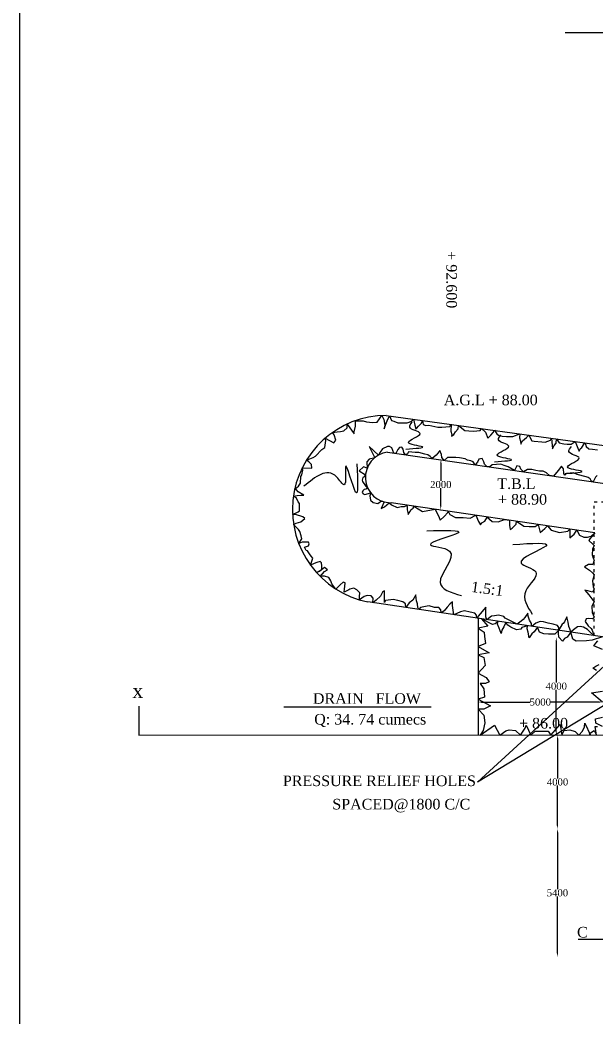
# Model space of a CAD drawing. Header units: millimetres. Extents: x 10398 to 177765, y 5002 to 116940.
# Drawn here: x 10398 to 34858, y 37058 to 79420 of the extents above; entities that cross this region are included whole.
import ezdxf

# ---------------------------------------------------------------- set-up
doc = ezdxf.new("R2010")
doc.units = ezdxf.units.MM
doc.header["$MEASUREMENT"] = 0
doc.linetypes.add('ACAD_ISO03W100', pattern=[30, 12, -18])
for name, color, linetype in [('DIM', 5, 'Continuous'), ('DWG.LINE', 10, 'Continuous'), ('HATCH', 2, 'Continuous'), ('TEXT', 7, 'Continuous')]:
    doc.layers.add(name, color=color, linetype=linetype)
doc.layers.add('DO LINE', color=3, linetype='Continuous', plot=False)
doc.layers.add('TITLE', color=7, linetype='Continuous', lineweight=30)
doc.styles.get("Standard").update_dxf_attribs({"font": 'TIMES.TTF', "height": 300})
doc.dimstyles.get("Standard").update_dxf_attribs({"dimtxt": 300, "dimasz": 150, "dimexe": 0.18, "dimexo": 0.0625, "dimgap": 0.09, "dimtad": 0, "dimtih": 1, "dimtoh": 1, "dimdec": 0, "dimzin": 0, "dimdsep": 46, "dimtxsty": 'Standard', "dimcen": 300, "dimclre": 256, "dimclrt": 4, "dimadec": 0, "dimazin": 0, "dimtfac": 1, "dimtdec": 0, "dimtofl": 0, "dimtmove": 0, "dimatfit": 3, "dimfxl": 5, "dimfxlon": 1, "dimtolj": 1, "dimtzin": 0, "dimarcsym": 0})

# ---------------------------------------------------------------- blocks, each defined once
blk = doc.blocks.new('*D30')
at = {"layer": 'Defpoints', "color": 0, "ltscale": 0.2}
for p in [(35134, 50440), (29849, 50393), (35134, 50393)]:
    blk.add_point(p, dxfattribs=at)
at = {"layer": 'DIM', "lineweight": -2, "ltscale": 0.2}
for p, q in [((29849, 50435), (29849, 50440)), ((35134, 50435), (35134, 50440))]:
    blk.add_line(p, q, dxfattribs=at)
at = {"layer": 'DIM', "color": 0, "lineweight": -2, "ltscale": 0.2}
for p, q in [((29999, 50440), (32067, 50440)), ((34984, 50440), (32916, 50440))]:
    blk.add_line(p, q, dxfattribs=at)
at = {"layer": 'DIM', "color": 0, "ltscale": 0.2}
for points in [[(29999, 50465), (29999, 50415), (29849, 50440)], [(34984, 50465), (34984, 50415), (35134, 50440)]]:
    blk.add_solid(points, dxfattribs=at)
at = {"layer": 'DIM', "color": 4, "ltscale": 0.2, "insert": (32491, 50440), "char_height": 300, "attachment_point": 5}
blk.add_mtext('\\A1;5000', dxfattribs=at)
blk = doc.blocks.new('*D32')
at = {"layer": 'Defpoints', "color": 0, "ltscale": 0.2}
for p in [(33069, 53192), (33070, 49036), (33170, 49036)]:
    blk.add_point(p, dxfattribs=at)
at = {"layer": 'DIM', "lineweight": -2, "ltscale": 0.2}
for p, q in [((33165, 53192), (33170, 53192)), ((33165, 49036), (33170, 49036))]:
    blk.add_line(p, q, dxfattribs=at)
at = {"layer": 'DIM', "color": 0, "lineweight": -2, "ltscale": 0.2}
for p, q in [((33170, 53042), (33170, 51267)), ((33170, 49186), (33170, 50961))]:
    blk.add_line(p, q, dxfattribs=at)
at = {"layer": 'DIM', "color": 0, "ltscale": 0.2}
for points in [[(33195, 53042), (33145, 53042), (33170, 53192)], [(33195, 49186), (33145, 49186), (33170, 49036)]]:
    blk.add_solid(points, dxfattribs=at)
at = {"layer": 'DIM', "color": 4, "ltscale": 0.2, "insert": (33170, 51114), "char_height": 300, "attachment_point": 5}
blk.add_mtext('\\A1;4000', dxfattribs=at)
blk = doc.blocks.new('*D33')
at = {"layer": 'Defpoints', "color": 0, "ltscale": 0.2}
for p in [(33170, 49036), (33170, 45053), (33225, 45053)]:
    blk.add_point(p, dxfattribs=at)
at = {"layer": 'DIM', "lineweight": -2, "ltscale": 0.2}
for p, q in [((33220, 49036), (33225, 49036)), ((33220, 45053), (33225, 45053))]:
    blk.add_line(p, q, dxfattribs=at)
at = {"layer": 'DIM', "color": 0, "lineweight": -2, "ltscale": 0.2}
for p, q in [((33225, 48886), (33225, 47197)), ((33225, 45203), (33225, 46892))]:
    blk.add_line(p, q, dxfattribs=at)
at = {"layer": 'DIM', "color": 0, "ltscale": 0.2}
for points in [[(33200, 48886), (33250, 48886), (33225, 49036)], [(33200, 45203), (33250, 45203), (33225, 45053)]]:
    blk.add_solid(points, dxfattribs=at)
at = {"layer": 'DIM', "color": 4, "ltscale": 0.2, "insert": (33225, 47044), "char_height": 300, "attachment_point": 5}
blk.add_mtext('\\A1;4000', dxfattribs=at)
blk = doc.blocks.new('*D34')
at = {"layer": 'Defpoints', "color": 0, "ltscale": 0.2}
for p in [(33223, 45053), (33219, 39617), (33223, 39617)]:
    blk.add_point(p, dxfattribs=at)
at = {"layer": 'DIM', "lineweight": -2, "ltscale": 0.2}
for p, q in [((33223, 45053), (33219, 45053)), ((33223, 39617), (33219, 39617))]:
    blk.add_line(p, q, dxfattribs=at)
at = {"layer": 'DIM', "color": 0, "lineweight": -2, "ltscale": 0.2}
for p, q in [((33219, 44903), (33219, 42488)), ((33219, 39767), (33219, 42182))]:
    blk.add_line(p, q, dxfattribs=at)
at = {"layer": 'DIM', "color": 0, "ltscale": 0.2}
for points in [[(33194, 44903), (33244, 44903), (33219, 45053)], [(33194, 39767), (33244, 39767), (33219, 39617)]]:
    blk.add_solid(points, dxfattribs=at)
at = {"layer": 'DIM', "color": 4, "ltscale": 0.2, "insert": (33219, 42335), "char_height": 300, "attachment_point": 5}
blk.add_mtext('\\A1;5400', dxfattribs=at)
blk = doc.blocks.new('*D47')
at = {"layer": 'Defpoints', "color": 0, "ltscale": 0.2}
for p in [(28147, 60746), (28271, 60746), (28140, 58614)]:
    blk.add_point(p, dxfattribs=at)
at = {"layer": 'DIM', "lineweight": -2, "ltscale": 0.2}
for p, q in [((28266, 60746), (28271, 60746)), ((28259, 58614), (28264, 58614))]:
    blk.add_line(p, q, dxfattribs=at)
at = {"layer": 'DIM', "color": 0, "lineweight": -2, "ltscale": 0.2}
for p, q in [((28270, 60596), (28268, 59833)), ((28264, 58764), (28267, 59527))]:
    blk.add_line(p, q, dxfattribs=at)
at = {"layer": 'DIM', "color": 0, "ltscale": 0.2}
for points in [[(28245, 60596), (28295, 60596), (28271, 60746)], [(28239, 58764), (28289, 58764), (28264, 58614)]]:
    blk.add_solid(points, dxfattribs=at)
at = {"layer": 'DIM', "color": 4, "ltscale": 0.2, "insert": (28267, 59680), "char_height": 300, "attachment_point": 5}
blk.add_mtext('\\A1;2000', dxfattribs=at)

msp = doc.modelspace()

# ---------------------------------------------------------------- linework, layer by layer
at = {"layer": 'DO LINE', "linetype": 'ACAD_ISO03W100', "ltscale": 10}
msp.add_lwpolyline([(34783.6, 53259.9), (34783.6, 58949.3), (37854.6, 58949.3), (37854.6, 55587.3), (40633.7, 54930.2), (41762.6, 54930.2), (41762.6, 53256.1)], dxfattribs=at)
at = {"layer": 'DWG.LINE', "ltscale": 0.2}
for points in [[(33552.5, 78880.4), (51366.1, 78880.4)], [(25953.4, 62619.5), (35610.3, 61285.8)], [(26008, 61055.7), (36999.5, 59464.9)], [(34809.2, 57630.2), (26154.6, 58907.5)], [(40058.4, 52472.8), (25172.7, 54694)], [(29848.6, 53996.3), (29848.6, 49033)], [(15449.8, 49033), (119618.6, 49049)], [(34093.5, 40372.5), (38587, 40372.5)]]:
    msp.add_lwpolyline(points, dxfattribs=at)
for centre, radius, start, end in [((25970.3, 58616.6), 4002.9, 90.24253, 258.50628), ((26144.7, 59986), 1078.5, 97.28428, 270.52146)]:
    msp.add_arc(centre, radius, start, end, dxfattribs=at)
at = {"layer": 'HATCH', "ltscale": 0.2}
for points in [[(34900, 60072.2), (34833, 59995.2), (34737.5, 59792.3), (34655.5, 59844.6), (34615.3, 59928.2), (34524.9, 59978.5), (34441.1, 60008.6), (34054.5, 60102.9), (33905.3, 60174.8), (33608.1, 60151.8), (33528.6, 60086.2), (33485, 60149.8), (33471.6, 60350.6), (33384.5, 60461.1), (33247.2, 60273.6), (33052.6, 60036.2), (32882, 60060.9), (32753.1, 60173.2), (32612.4, 60246.9), (32454.9, 60253.5), (32304.2, 60277), (32130, 60313.8), (31952.4, 60317.1), (31772.7, 60221.4), (31661, 60340.6), (31624.2, 60447.7), (31490.2, 60481.1), (31393.8, 60276.2), (31120.2, 60434.4), (30952.7, 60487.9), (30822.1, 60544.8), (30449.3, 60515.3), (30352.9, 60426.9), (30223.5, 60445.6), (30121, 60542.1), (30090.9, 60645.8), (30023.9, 60783), (29886.5, 60756.3), (29819.5, 60632.4), (29724.2, 60517.9), (29645.3, 60645.8), (29544.8, 60686), (29394.1, 60722.8), (29296.9, 60769.7), (29053.6, 60820.6), (28899.5, 60834), (28671.8, 60834), (28557.9, 60830.6), (28405.4, 60708.7), (28316.7, 60823.9), (28293.2, 60951.1), (28222.9, 61131.9), (28135.8, 61008), (28068.8, 60927.7), (27902.3, 60781.6), (27820.9, 60867.5), (27710.3, 60937.7), (27583, 60971.2), (27331.8, 61038.2), (27184.4, 61038.2), (26891.3, 61071.8), (26851.1, 60984.8), (26763.8, 60946.3), (26693.7, 61048.4), (26670.2, 61182.2), (26606.6, 61262.6), (26519.5, 61252.5), (26442.4, 61165.5), (26354.4, 61005.6), (26277.1, 61016.8), (26184.5, 61235.8), (26084, 61292.7), (26006.9, 61302.7), (25789.2, 61205.7), (25692.1, 61051.7), (25617.2, 60926.6), (25229.8, 61297.4), (25460.5, 60819.5), (25220.8, 60762.7), (25130.9, 60650.4), (25139.7, 60377.2), (24991.5, 60430.3), (24798.1, 60268.5), (25071.9, 60095.4), (25014.5, 60010.1), (24957.5, 59978.6), (24933.2, 59865.9), (24945.3, 59804), (25065.5, 59622.6), (25149.6, 59570.3), (25087.3, 59484.4), (25015.7, 59465), (24959.9, 59414.1), (24921.1, 59348.9), (24972.1, 59290.7), (25038.8, 59256.8), (25293.6, 59323.6), (25254.2, 59207.5), (25282.9, 59018.5), (25393.7, 58923.1), (25600, 58875.4), (25749.5, 58982.5), (25861.9, 58945.2), (25738, 58664.4), (25873.6, 58740.7), (26072.4, 58909.9), (26179.3, 58824.7), (26413.2, 58712), (26579.4, 58752.1), (26730.3, 58754), (26818.2, 58784.5), (26821.8, 58809.1), (26845, 58721.5), (26845, 58610.8), (26867.9, 58498.2), (26877.4, 58410.4), (26950, 58517.3), (27013.1, 58616.5), (27087.6, 58679.5), (27124.1, 58764.4), (27483.5, 58541.4), (28023.8, 58631.7), (28191.5, 58280.9), (28233, 58168.4), (28404.8, 58322.4), (28567.8, 58500), (28575.2, 58550.3), (28653.7, 58402.3), (28890.7, 58275), (29212, 58286.9), (29508.2, 58251.4), (29753.4, 58376.4), (29863.7, 58115.3), (29946.7, 57976.1), (30005.9, 58050.1), (30142.2, 58127.1), (30216.2, 58260.3), (30223.1, 58307.1), (30451.9, 58106.4), (30703.7, 58103.4), (30970.5, 58196.8), (31184.8, 58165.1), (31177.7, 57955.4), (31213.2, 57777.8), (31296.2, 57834), (31468, 57993.9), (31486.7, 58120.6), (31792, 57916.8), (32017.2, 57893.2), (32271.9, 57893.2), (32394.5, 57986.6), (32480, 57638.5), (32690.4, 57807.2), (32801, 57926.6), (32957, 57748), (33300.7, 57647.4), (33662.9, 57694.7), (33749.3, 57786.7), (33739.9, 57546.8), (33739.9, 57413.6), (33846.6, 57496.4), (33932.5, 57576.4), (34037.3, 57744.2), (34157.6, 57526), (34345.8, 57445.2), (34490.9, 57451.1), (34650.9, 57489.6), (34809.2, 57630.2), (34597.6, 57371.2), (34556.1, 57306.1), (34722, 57149.2), (34783.6, 57098.9), (34701.3, 56942), (34695.4, 56694.5), (34736.9, 56555.4), (34783.6, 56466.6), (34719.1, 56280.1), (34538.4, 56280.1), (34372.5, 56191.3), (34583, 56048), (34710.3, 55932.6), (34783.6, 55846.8), (34707.4, 55586.3), (34743, 55336.1), (34783.6, 55235.5), (34701.5, 55108.2), (34509, 55164.5), (34381.6, 55197), (34550.4, 54995.8), (34716.3, 54763.6), (34783.6, 54719.2), (34677.8, 54497.2), (34695.6, 54239.7), (34783.6, 54050.3), (34713.4, 53970.3), (34553.4, 53997), (34443.8, 53973.3), (34402.3, 53857.9), (34526.8, 53672.5), (34654.1, 53568.9), (34689.7, 53494.9), (34783.6, 53259.9), (34589, 53429.8), (34500.1, 53518.6), (34322.3, 53619.2), (34186.1, 53657.7), (34064.6, 53634), (33901.7, 53512.7), (33781.9, 53409.4), (33747.6, 53551.1), (33697.3, 53654.7), (33673.6, 53838.2), (33620.2, 54057.3), (33522.5, 53850.1), (33469.1, 53776.1), (33415.8, 53746.5), (33265.6, 53486.4), (33281.3, 53604.4), (33216.1, 53699.1), (33041.3, 53749.4), (32822.1, 53793.8), (32626.5, 53853), (32490.3, 53858.9), (32306.6, 53796.8), (32131.5, 53655.6), (32121.7, 53782), (32035.8, 53915.2), (31970.6, 54086.8), (31964.7, 54214.1), (31828.4, 54033.5), (31757.3, 53944.8), (31674.4, 53870.8), (31512, 53748.1), (31001, 54001.4), (30944.7, 54072.5), (30713.6, 54134.6), (30553.6, 54108), (30423.3, 54087.3), (30226.9, 53939.8), (30174.4, 54054.7), (30177.4, 54202.7), (30183.3, 54469.1), (29847.1, 54088.1), (29797.9, 54003.9), (29782, 54138.5), (29704.9, 54212.5), (29512.4, 54265.7), (29269.5, 54313.1), (29097.6, 54268.7), (28822.7, 54149.4), (28761.9, 54538), (28764.8, 54700.8), (28643.4, 54600.1), (28539.7, 54472.9), (28415.2, 54316), (28282.4, 54230), (28267.1, 54363.3), (28178.2, 54461), (28000.5, 54461), (27770.9, 54529.1), (27682, 54514.3), (27551.7, 54490.6), (27406.5, 54455.1), (27330.4, 54372), (27296.9, 54464), (27276.2, 54617.9), (27228.8, 54748.1), (27214, 54860.6), (27213.5, 55000.5), (27080.2, 54763.7), (26929.1, 54654.2), (26782.4, 54453.8), (26766.2, 54618.7), (26656.6, 54692.7), (26443.3, 54757.8), (26247.8, 54796.3), (26138.2, 54790.4), (25914.3, 54749), (25878.8, 54669.1), (25878.8, 54669.1), (25875.8, 54843.8), (25875.8, 54953.3), (25875.8, 55089.4), (25881.8, 55166.4), (25795.8, 55107.2), (25707, 54944.4), (25526.3, 54769.8), (25380.6, 54663), (25401.8, 54849.7), (25304.1, 54950.3), (25138.2, 54962.2), (25007.8, 54920.7), (24818.6, 54783), (24821.2, 54929.6), (24830.1, 55083.5), (24699.7, 55207.8), (24572.3, 55284.8), (24408.1, 55237.8), (24357.8, 55205.2), (24165.2, 55110.5), (24165.2, 55110.5), (24174.1, 55246.7), (24191.9, 55353.2), (24200.8, 55507.1), (24117.8, 55533.8), (23996.4, 55421.3), (23814.8, 55243.7), (23645.6, 55466.6), (23592.2, 55587.9), (23512.2, 55730), (23325.6, 55795.1), (23227.9, 55795.1), (23148.3, 55777.7), (23334.5, 55991.4), (23453, 56062.5), (23325.6, 56154.2), (23115.2, 55991.4), (22994.6, 55939.2), (23220.4, 56072.8), (23221.9, 56234.2), (23207.1, 56352.6), (23141.9, 56405.8), (23008.6, 56376.2), (22890.1, 56328.9), (22737.4, 56256.3), (22827.4, 56554.6), (22762.3, 56640.4), (22685.2, 56732.2), (22602.3, 56862.4), (22546, 56880.2), (22481.1, 57027.2), (22642.3, 57083.7), (22670.6, 57157.2), (22645.2, 57230.7), (22464.1, 57227.9), (22379.2, 57230.7), (22235.9, 57175.4), (22367, 57381.5), (22338.7, 57500.2), (22276.5, 57686.7), (22219.9, 57777.2), (22132.2, 57864.8), (22018.6, 57978.7), (22123.4, 58035.8), (22327.1, 58100.8), (22499.7, 58233.7), (22403.5, 58310), (22103.6, 58411.8), (21973, 58404.9), (22216.8, 58522), (22267.7, 58570.1), (22264.9, 58777.7), (22262.1, 58873.8), (22208.4, 58952.9), (22137.6, 59099.9), (22007.7, 59183.1), (22174.4, 59210.2), (22330, 59224.3), (22457.3, 59232.8), (22216.8, 59375.1), (22134.8, 59462.7), (22061.4, 59478.9), (22151.7, 59558.8), (22231, 59615.4), (22310.2, 59736.9), (22318.7, 60026.7), (22372.4, 60097.4), (22406.4, 60292.4), (22382.6, 60391.8), (22791.3, 60375.3), (22774.3, 60536.4), (22669.6, 60646.7), (22560.7, 60713.7), (22845, 60836.1), (22941.2, 60889.8), (23218.9, 61170.8), (23337.7, 61252.8), (23380.2, 61546.7), (23359.7, 61651.1), (23722.5, 61456.3), (23810.3, 61567.8), (23736.8, 61793.9), (23668.3, 61891.3), (23866.9, 61926.7), (24011.2, 61935.2), (24155.5, 61960.7), (24288.4, 62093.5), (24283.9, 62247), (24586.8, 61842.6), (24570.5, 61864.3), (24646.2, 62156.3), (24642.7, 62392.9), (24974.4, 62393.7), (25107.3, 62340), (25373.3, 62323.1), (25560, 62334.4), (25758.9, 62613.9), (25843.7, 62442.4), (25894.7, 62207.8), (25857.9, 62046.7), (25934.3, 62244.5), (25988, 62385.9), (26090.7, 62600.5), (26177.6, 62400), (26279.4, 62374.6), (26449.2, 62309.5), (26688.1, 62306.9), (26843.7, 62309.8), (27036.1, 62374.8), (27103, 62460.7), (27157.8, 62210.8), (27200.2, 62049.7), (27237, 62063.8), (27316.2, 62165.6), (27440.7, 62284.3), (27488.6, 62407.5), (27519.9, 62230.6), (27633, 62196.7), (27754.7, 62205.2), (28146.5, 62123.2), (28310.6, 62117.6), (28655.7, 62148.7), (28704.2, 62239.6), (28686.9, 61945.1), (28734.9, 61803.8), (28723.6, 61741.6), (28817, 61809.5), (28887.7, 61916.9), (28998, 62046.9), (29018.7, 62196.2), (29290.4, 61970.6), (29460.1, 61959.3), (29655.3, 61953.6), (29799.6, 61959.3), (29932.6, 61976.2), (29987.7, 62062.3), (30169.1, 61908.4), (30256.9, 61647), (30395.5, 61774.2), (30494.5, 61892.9), (30547.2, 61985.1), (30644.4, 61833.6), (30729.3, 61762.9), (30873.6, 61734.6), (31060.3, 61726.2), (31326.2, 61726.2), (31619.1, 61837), (31612.6, 61667), (31655.1, 61520), (31666.4, 61401.3), (31731.5, 61534.1), (31906.9, 61686.8), (32006, 61783.6), (32125.6, 61545.4), (32233.1, 61522.8), (32555.6, 61500.2), (32702.7, 61477.6), (32920.5, 61570.8), (32965.2, 61651.1), (32999.7, 61344.7), (33011.1, 61194.9), (33076.1, 61344.7), (33158.2, 61446.5), (33182.3, 61621.2), (33295.7, 61449.3), (33496.5, 61412.5), (33626.7, 61392.8), (33802.1, 61389.9), (33974.3, 61511.8), (34090.6, 61220.3), (34142.2, 61097.9), (34181.8, 61199.6), (34252.5, 61261.8), (34360, 61406), (34393.7, 61453.9), (34433.6, 61298.6), (34546.8, 61196.8), (34705.2, 61185.5), (34917.4, 61154.4)], [(29990.6, 53975.1), (30270.7, 53666.3), (29848.6, 53573), (30113, 53403.8), (30124.7, 53223), (30165.6, 52925.5), (29848.6, 52803), (30323.2, 52534.7), (29848.6, 52453), (30095.5, 52330.5), (30148.1, 51998), (29848.6, 51667.2), (30199.9, 51486.4), (30322.5, 51305.6), (30159, 51229.7), (29937.2, 51235.6), (29937.2, 51235.6), (30089, 51002.2), (30124, 50652.2), (29848.6, 50558.9), (30375, 50276.9), (30088.9, 50136.9), (29848.6, 50136.9), (30094.8, 49886.1), (30141.5, 49553.6), (30065.6, 49226.9), (29931.3, 49033), (30544.3, 49460.2), (30766.2, 49033.2), (31028.9, 49215.2), (31163.2, 49256.1), (31431.7, 49232.7), (31647.8, 49033.4), (31846.3, 49337.7), (31893, 49460.2), (32091.5, 49033.5), (32278.3, 49197.7), (32581.9, 49209.4), (32827.1, 49203.6), (32932.2, 49033.7), (33338.1, 49482.9), (33402.4, 49033.8), (33507.4, 49232.1), (33741, 49267.1), (33968.7, 49185.4), (34120.5, 49034), (34289.8, 49202.9), (34365.7, 49383.7), (34383.2, 49541.2), (34616.8, 49034.1), (34583.3, 49106.8), (34780.2, 49232.1), (34873.6, 49034.2), (34826.9, 49395.4), (34914.5, 49401.2)], [(35133.5, 53207.7), (34692.9, 53064.5), (34459.4, 53035.3), (34015.7, 53029.5), (33875.6, 53111.2), (33781.9, 53409.4), (33630.4, 53204.5), (33513.6, 53134.5), (33437.7, 53023.7), (33280.1, 53204.5), (33262.5, 53362), (33265.6, 53486.4), (33104.9, 53321.2), (33104.9, 53321.2), (32842.2, 53327), (32643.7, 53344.5), (32456.8, 53414.5), (32378.4, 53618.8), (32235, 53420.3), (32135.7, 53332.8), (32019, 53163.7), (31972.3, 53414.5), (31931.4, 53554.5), (31950.5, 53682.6), (31709.5, 53612.8), (31662.8, 53537), (31481.8, 53513.7), (31234.7, 53619.5), (31112.1, 53707), (31026.6, 53820.5), (30936.9, 53631.2), (30861, 53491.2), (30826, 53357), (30750.1, 53584.5), (30680, 53747.8), (30698.2, 53869.5), (30580.8, 53759.5), (30458.2, 53736.2), (29990.6, 53975.1)], [(35133.5, 52673.7), (34768.8, 52825.3), (34844.7, 52942), (34932.3, 53041.2)], [(34879.5, 51778.2), (34727.7, 51877.3), (34856.2, 51959), (34996.3, 52040.7)], [(35133.5, 50439.6), (34663.5, 50827.3), (35133.5, 50897.3)], [(35133.5, 49401.2), (34856.1, 49547.1), (34832.8, 49733.7), (35133.5, 49792.1)]]:
    msp.add_lwpolyline(points, dxfattribs=at)
for points in [[(26783.2, 61187.9), (27486.9, 61288.4), (26891.4, 61473.8), (27386.4, 61852.4), (26945.6, 62122.9), (27053.8, 62339.2)], [(30552, 60649.3), (31255.7, 60749.7), (30660.2, 60935.2), (31155.1, 61313.8), (30714.3, 61584.2), (30822.6, 61800.5)], [(33543.5, 60147.1), (34247.2, 60247.5), (33651.8, 60432.9), (34146.7, 60811.5), (33705.9, 61082), (33814.2, 61298.3)], [(24703.9, 60557.4), (24651.4, 59358.6), (24223.9, 60452.5), (24163.9, 59673.3), (23841.5, 60010.4), (22454.1, 59605.8)], [(27680.6, 57716.6), (29003.3, 57624.1), (27826.1, 57121.9), (28633, 56857.6), (28236.2, 55522.8), (29148.8, 54967.8)], [(31331.3, 57135.1), (32733.4, 57069.1), (31675.2, 56342.2), (32296.9, 55972.2), (31873.7, 55166), (32151.4, 54174.8)]]:
    msp.add_spline(points, degree=3, dxfattribs=at)
at = {"layer": 'TITLE', "ltscale": 0.2}
msp.add_lwpolyline([(10397.5, 116940.5), (177638, 116940.5), (177638, 5002.5), (10397.5, 5002.5)], close=True, dxfattribs=at)

# ---------------------------------------------------------------- texts
at = {"layer": 'TEXT'}
for s, rotation, p in [('+ 92.600', 270, (28502.5, 69593.7)), ('1.5:1', 352.204, (29526.7, 55126.1))]:
    msp.add_text(s, height=450, rotation=rotation, dxfattribs=at).set_placement(p)
for s, height, p in [('A.G.L + 88.00', 450, (28392.9, 63049.6)), ('T.B.L', 450, (30666.1, 59493.2)), ('+ 88.90', 450, (30696.5, 58829)), ('x', 600, (15175.6, 50616.3)), ('DRAIN   FLOW', 450, (22836.5, 50366.3)), ('Q: 34. 74 cumecs', 450, (22892.5, 49486.3)), ('+ 86.00', 450, (31589, 49315.9)), ('PRESSURE RELIEF HOLES', 450, (21563.1, 46869.8)), ('SPACED@1800 C/C', 450, (23660.9, 45878.1)), ('C', 450, (34051.4, 40438.1))]:
    msp.add_text(s, height=height, dxfattribs=at).set_placement(p)

# ---------------------------------------------------------------- dimensions: what is measured, and where the dimension line sits
at = {"layer": 'DIM', "ltscale": 0.2}
for p1, p2, distance, text, picture, middle in [((28140.3, 58614.5), (28147.3, 60746.1), -123.4, '2000', '*D47', (28267.2, 59679.9)), ((33069.1, 53192.3), (33069.8, 49035.7), 100.5, '4000', '*D32', (33169.9, 51114)), ((29848.6, 50393), (35133.5, 50393), 46.6, '5000', '*D30', (32491.1, 50439.6)), ((33170.4, 49035.7), (33170.4, 45052.9), 54.7, '4000', '*D33', (33225.1, 47044.3)), ((33222.7, 45052.9), (33222.7, 39616.8), -3.6, '5400', '*D34', (33219.1, 42334.8))]:
    dim = msp.add_aligned_dim(p1=p1, p2=p2, distance=distance, text=text, dimstyle='Standard', dxfattribs=at)
    dim.commit()
    dim.dimension.update_dxf_attribs({"geometry": picture, "text_midpoint": middle})

# ---------------------------------------------------------------- leaders
for points in [[(35557.5, 52293.6), (29822.8, 47033.3)], [(37111.4, 51457.4), (29822.8, 47033.3)], [(21595.4, 50231.9), (27851.6, 50231.9)]]:
    msp.add_leader(points, dimstyle='Standard', override={"dimgap": 0.09, "dimtad": 0}, dxfattribs=at)
at = {"layer": 'DWG.LINE', "ltscale": 0.2}
msp.add_leader([(15449.8, 50269.6), (15449.8, 49033)], dimstyle='Standard', override={"dimgap": 0.09, "dimtad": 0}, dxfattribs=at)

doc.saveas('drawing.dxf')
